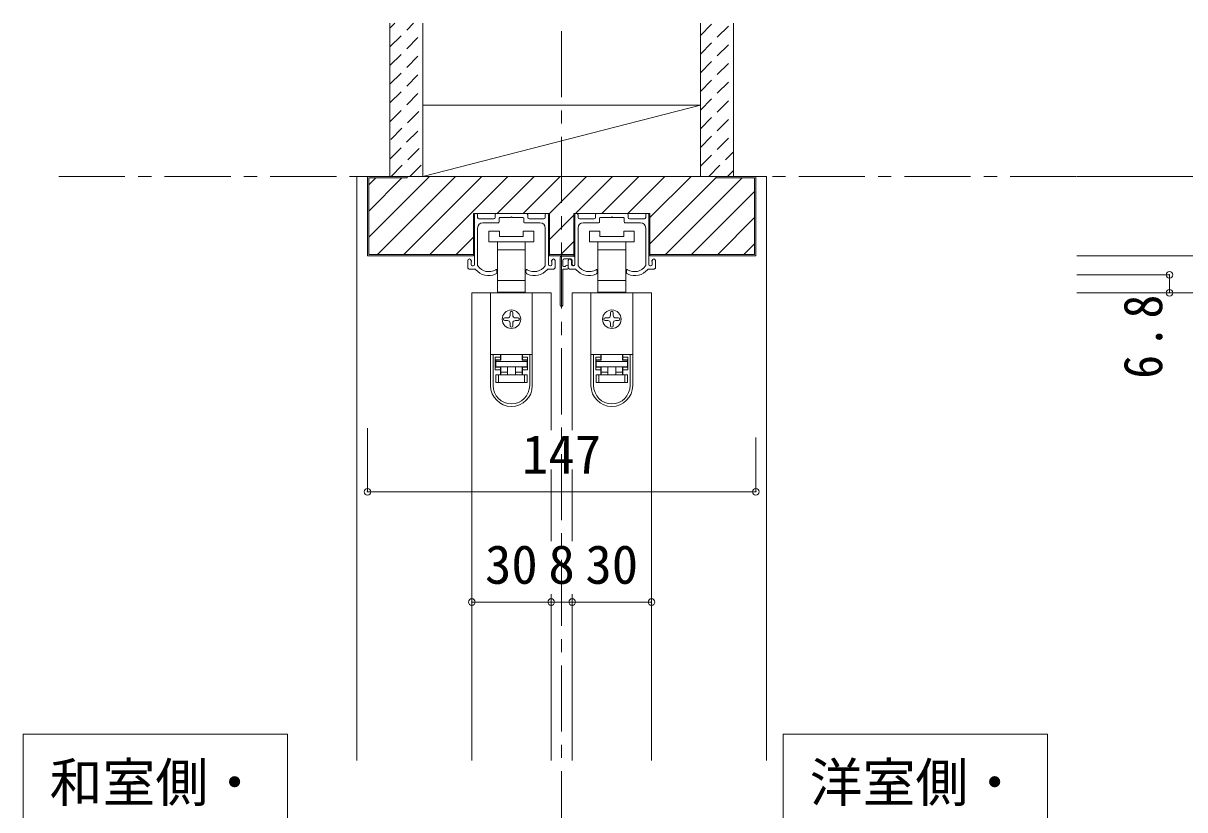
# Model space of a CAD drawing. Units: millimetres at full size, sheet at 1:5; some dimension numbers follow another scale. Extents: x -973 to 977, y -701 to 696.
# Drawn here: x -601 to -161.5, y -332.8 to -35.1 of the extents above; entities that cross this region are included whole.
import ezdxf
from ezdxf.enums import TextEntityAlignment as Align

# ---------------------------------------------------------------- set-up
doc = ezdxf.new("R2010")
doc.units = ezdxf.units.MM
doc.header["$LTSCALE"] = 5
doc.header["$PDMODE"] = 32
doc.header["$PDSIZE"] = 2.5
doc.linetypes.add('CHAIN1', pattern=[8, 5, -1, 1, -1])
doc.linetypes.add('DASHED1', pattern=[1.8, 1.2, -0.6])
for name, color, linetype, lineweight in [('0-1_通り芯', 4, 'CHAIN1', 9), ('0-2_柱', 3, 'Continuous', 9), ('0-3_仕上げ', 2, 'Continuous', 9), ('0-4_枠', 3, 'Continuous', 9), ('0-6_扉', 6, 'Continuous', 9), ('0-7_金物', 7, 'Continuous', 9), ('0-A_文字', 7, 'Continuous', 9), ('0-B_寸法', 7, 'Continuous', 9), ('0-C_ハッチ', 4, 'DASHED1', 9)]:
    doc.layers.add(name, color=color, linetype=linetype, lineweight=lineweight)
doc.styles.add('ＭＳ ゴシック', font='')
doc.styles.get('ＭＳ ゴシック').set_extended_font_data('MS Gothic')

msp = doc.modelspace()

# ---------------------------------------------------------------- linework, layer by layer
at = {"layer": '0-1_通り芯'}
for p, q in [((-397.256, -543.141), (-397.256, -35.141)), ((-587.506, -93.141), (-43.256, -93.141))]:
    msp.add_line(p, q, dxfattribs=at)
at = {"layer": '0-2_柱', "color": 7}
msp.add_line((-449.756, -93.141), (-344.756, -66.141), dxfattribs=at)
at = {"layer": '0-2_柱'}
for p, q in [((-449.756, -66.141), (-344.756, -66.141)), ((-449.756, -93.141), (-344.756, -93.141))]:
    msp.add_line(p, q, dxfattribs=at)
at = {"layer": '0-3_仕上げ'}
for p, q in [((-462.256, -93.141), (-462.256, -35.141)), ((-449.756, -93.141), (-449.756, -35.141)), ((-344.756, -93.141), (-344.756, -35.141)), ((-332.256, -93.141), (-332.256, -35.141))]:
    msp.add_line(p, q, dxfattribs=at)
at = {"layer": '0-4_枠', "color": 4}
for p, q in [((-474.756, -93.141), (-470.756, -93.141)), ((-474.756, -93.141), (-474.756, -314.141)), ((-319.756, -93.141), (-323.756, -93.141)), ((-319.756, -314.141), (-319.756, -93.141))]:
    msp.add_line(p, q, dxfattribs=at)
at = {"layer": '0-4_枠'}
for p, q in [((-470.756, -123.141), (-470.756, -93.141)), ((-323.756, -93.141), (-470.756, -93.141)), ((-470.256, -122.641), (-470.256, -93.641)), ((-455.756, -93.641), (-470.256, -93.641)), ((-455.756, -93.141), (-455.756, -93.641)), ((-338.756, -93.641), (-338.756, -93.141)), ((-338.756, -93.641), (-324.256, -93.641)), ((-324.256, -122.641), (-324.256, -93.641)), ((-323.756, -123.141), (-323.756, -93.141)), ((-430.656, -123.141), (-430.656, -107.141)), ((-401.856, -107.141), (-430.656, -107.141)), ((-401.856, -123.141), (-401.856, -107.141)), ((-392.656, -123.141), (-392.656, -107.141)), ((-363.856, -107.141), (-392.656, -107.141)), ((-363.856, -123.141), (-363.856, -107.141)), ((-470.256, -122.641), (-430.656, -122.641)), ((-392.656, -122.641), (-401.856, -122.641)), ((-324.256, -122.641), (-363.856, -122.641)), ((-430.656, -123.141), (-470.756, -123.141)), ((-392.656, -123.141), (-401.856, -123.141)), ((-323.756, -123.141), (-363.856, -123.141))]:
    msp.add_line(p, q, dxfattribs=at)
at = {"layer": '0-6_扉'}
for p, q in [((-401.256, -137.141), (-431.256, -137.141)), ((-431.256, -137.141), (-431.256, -314.141)), ((-401.256, -137.141), (-401.256, -189.118)), ((-393.256, -137.141), (-393.256, -189.118)), ((-363.256, -137.141), (-393.256, -137.141)), ((-363.256, -137.141), (-363.256, -314.141)), ((-401.256, -204.046), (-401.256, -231.141)), ((-393.256, -204.046), (-393.256, -231.141)), ((-401.256, -251.141), (-401.256, -314.141)), ((-393.256, -251.141), (-393.256, -314.141))]:
    msp.add_line(p, q, dxfattribs=at)
at = {"layer": '0-7_金物'}
for p, q in [((-430.256, -126.442), (-430.256, -107.641)), ((-429.756, -107.141), (-429.556, -107.141)), ((-429.056, -108.641), (-429.056, -107.641)), ((-428.556, -109.141), (-422.906, -109.141)), ((-422.406, -108.641), (-422.406, -107.641)), ((-421.906, -107.141), (-410.606, -107.141)), ((-420.906, -110.341), (-420.906, -108.941)), ((-420.606, -108.641), (-416.556, -108.641)), ((-415.956, -108.641), (-411.906, -108.641)), ((-411.606, -110.341), (-411.606, -108.941)), ((-410.106, -108.641), (-410.106, -107.641)), ((-403.956, -109.141), (-409.606, -109.141)), ((-403.456, -108.641), (-403.456, -107.641)), ((-402.756, -107.141), (-402.956, -107.141)), ((-402.256, -126.442), (-402.256, -107.641)), ((-392.256, -126.442), (-392.256, -107.641)), ((-391.756, -107.141), (-391.556, -107.141)), ((-391.056, -108.641), (-391.056, -107.641)), ((-390.556, -109.141), (-384.906, -109.141)), ((-384.406, -108.641), (-384.406, -107.641)), ((-383.906, -107.141), (-372.606, -107.141)), ((-382.906, -110.341), (-382.906, -108.941)), ((-382.606, -108.641), (-378.556, -108.641)), ((-377.956, -108.641), (-373.906, -108.641)), ((-373.606, -110.341), (-373.606, -108.941)), ((-372.106, -108.641), (-372.106, -107.641)), ((-365.956, -109.141), (-371.606, -109.141)), ((-365.456, -108.641), (-365.456, -107.641)), ((-364.756, -107.141), (-364.956, -107.141)), ((-364.256, -126.442), (-364.256, -107.641)), ((-429.056, -126.765), (-429.056, -112.641)), ((-427.056, -110.641), (-421.206, -110.641)), ((-424.756, -113.841), (-424.756, -117.841)), ((-420.756, -113.841), (-424.756, -113.841)), ((-420.756, -115.841), (-420.756, -113.841)), ((-411.756, -113.841), (-411.756, -115.841)), ((-407.756, -113.841), (-411.756, -113.841)), ((-405.456, -110.641), (-411.306, -110.641)), ((-407.756, -117.841), (-407.756, -113.841)), ((-403.456, -126.765), (-403.456, -112.641)), ((-391.056, -126.765), (-391.056, -112.641)), ((-389.056, -110.641), (-383.206, -110.641)), ((-386.756, -113.841), (-386.756, -117.841)), ((-382.756, -113.841), (-386.756, -113.841)), ((-382.756, -115.841), (-382.756, -113.841)), ((-373.756, -113.841), (-373.756, -115.841)), ((-369.756, -113.841), (-373.756, -113.841)), ((-367.456, -110.641), (-373.306, -110.641)), ((-369.756, -117.841), (-369.756, -113.841)), ((-365.456, -126.765), (-365.456, -112.641)), ((-424.756, -117.841), (-416.256, -117.841)), ((-421.506, -117.841), (-421.506, -120.841)), ((-411.756, -115.841), (-420.756, -115.841)), ((-416.256, -117.841), (-407.756, -117.841)), ((-411.006, -120.841), (-411.006, -117.841)), ((-386.756, -117.841), (-378.256, -117.841)), ((-383.506, -117.841), (-383.506, -120.841)), ((-373.756, -115.841), (-382.756, -115.841)), ((-378.256, -117.841), (-369.756, -117.841)), ((-373.006, -120.841), (-373.006, -117.841)), ((-421.506, -120.841), (-421.506, -132.441)), ((-421.506, -120.841), (-416.256, -120.841)), ((-416.256, -120.841), (-411.006, -120.841)), ((-411.006, -132.441), (-411.006, -120.841)), ((-383.506, -120.841), (-383.506, -132.441)), ((-383.506, -120.841), (-378.256, -120.841)), ((-378.256, -120.841), (-373.006, -120.841)), ((-373.006, -132.441), (-373.006, -120.841)), ((-432.756, -127.642), (-432.756, -124.942)), ((-431.556, -126.442), (-431.556, -125.342)), ((-430.756, -126.942), (-431.056, -126.942)), ((-401.756, -126.942), (-401.456, -126.942)), ((-400.956, -126.442), (-400.956, -125.342)), ((-399.756, -127.642), (-399.756, -124.942)), ((-397.856, -141.842), (-397.856, -123.842)), ((-397.356, -123.342), (-392.756, -123.342)), ((-396.856, -126.842), (-396.856, -124.842)), ((-396.556, -127.142), (-395.756, -127.142)), ((-396.356, -124.342), (-393.756, -124.342)), ((-394.756, -127.842), (-394.756, -124.942)), ((-393.556, -126.442), (-393.556, -125.342)), ((-393.256, -124.842), (-393.256, -125.942)), ((-392.756, -126.942), (-393.056, -126.942)), ((-363.756, -126.942), (-363.456, -126.942)), ((-362.956, -126.442), (-362.956, -125.342)), ((-361.756, -127.642), (-361.756, -124.942)), ((-432.256, -128.142), (-429.957, -128.142)), ((-421.756, -129.225), (-421.756, -128.642)), ((-410.756, -129.225), (-410.756, -128.642)), ((-400.256, -128.142), (-402.555, -128.142)), ((-396.856, -141.842), (-396.856, -128.442)), ((-396.556, -128.142), (-395.056, -128.142)), ((-394.256, -128.142), (-391.957, -128.142)), ((-383.756, -129.225), (-383.756, -128.642)), ((-372.756, -129.225), (-372.756, -128.642)), ((-362.256, -128.142), (-364.555, -128.142)), ((-421.506, -132.441), (-421.506, -136.841)), ((-416.256, -132.441), (-421.506, -132.441)), ((-411.006, -132.441), (-416.256, -132.441)), ((-411.006, -136.841), (-411.006, -132.441)), ((-383.506, -132.441), (-383.506, -136.841)), ((-378.256, -132.441), (-383.506, -132.441)), ((-373.006, -132.441), (-378.256, -132.441)), ((-373.006, -136.841), (-373.006, -132.441)), ((-424.156, -137.141), (-424.156, -160.441)), ((-408.356, -137.141), (-424.156, -137.141)), ((-421.506, -136.841), (-420.256, -136.841)), ((-412.256, -137.141), (-412.256, -136.841)), ((-412.256, -136.841), (-411.006, -136.841)), ((-408.356, -137.141), (-408.356, -160.441)), ((-386.156, -137.141), (-386.156, -160.441)), ((-370.356, -137.141), (-386.156, -137.141)), ((-383.506, -136.841), (-382.256, -136.841)), ((-374.256, -137.141), (-374.256, -136.841)), ((-374.256, -136.841), (-373.006, -136.841)), ((-370.356, -137.141), (-370.356, -160.441)), ((-416.756, -144.641), (-416.756, -145.641)), ((-415.756, -145.641), (-415.756, -144.641)), ((-378.756, -144.641), (-378.756, -145.641)), ((-377.756, -145.641), (-377.756, -144.641)), ((-417.756, -146.641), (-418.756, -146.641)), ((-418.756, -147.641), (-417.756, -147.641)), ((-416.756, -148.641), (-416.756, -149.641)), ((-415.756, -149.641), (-415.756, -148.641)), ((-413.756, -146.641), (-414.756, -146.641)), ((-414.756, -147.641), (-413.756, -147.641)), ((-379.756, -146.641), (-380.756, -146.641)), ((-380.756, -147.641), (-379.756, -147.641)), ((-378.756, -148.641), (-378.756, -149.641)), ((-377.756, -149.641), (-377.756, -148.641)), ((-375.756, -146.641), (-376.756, -146.641)), ((-376.756, -147.641), (-375.756, -147.641)), ((-424.156, -160.441), (-424.156, -160.541)), ((-408.356, -160.441), (-424.156, -160.441)), ((-424.156, -160.541), (-424.156, -172.241)), ((-423.156, -160.541), (-424.156, -160.541)), ((-423.156, -172.241), (-423.156, -160.541)), ((-420.456, -160.541), (-423.156, -160.541)), ((-422.356, -161.541), (-420.456, -161.541)), ((-422.356, -161.541), (-422.356, -166.241)), ((-420.456, -162.541), (-422.356, -162.541)), ((-421.156, -160.541), (-421.156, -160.441)), ((-420.456, -160.541), (-420.456, -161.541)), ((-420.456, -161.541), (-420.456, -162.541)), ((-420.256, -162.641), (-420.256, -160.441)), ((-412.256, -160.441), (-412.256, -162.641)), ((-412.056, -161.541), (-412.056, -160.541)), ((-409.356, -160.541), (-412.056, -160.541)), ((-412.056, -161.541), (-410.156, -161.541)), ((-411.356, -160.441), (-411.356, -160.541)), ((-410.156, -166.241), (-410.156, -161.541)), ((-408.356, -160.441), (-408.356, -160.541)), ((-408.356, -172.241), (-408.356, -160.541)), ((-386.156, -160.441), (-386.156, -160.541)), ((-370.356, -160.441), (-386.156, -160.441)), ((-386.156, -160.541), (-386.156, -172.241)), ((-385.156, -160.541), (-386.156, -160.541)), ((-385.156, -172.241), (-385.156, -160.541)), ((-382.456, -160.541), (-385.156, -160.541)), ((-384.356, -161.541), (-382.456, -161.541)), ((-384.356, -161.541), (-384.356, -166.241)), ((-382.456, -162.541), (-384.356, -162.541)), ((-383.156, -160.541), (-383.156, -160.441)), ((-382.456, -160.541), (-382.456, -161.541)), ((-382.456, -161.541), (-382.456, -162.541)), ((-382.256, -162.641), (-382.256, -160.441)), ((-374.256, -160.441), (-374.256, -162.641)), ((-374.056, -161.541), (-374.056, -160.541)), ((-371.356, -160.541), (-374.056, -160.541)), ((-374.056, -161.541), (-372.156, -161.541)), ((-373.356, -160.441), (-373.356, -160.541)), ((-372.156, -166.241), (-372.156, -161.541)), ((-370.356, -160.441), (-370.356, -160.541)), ((-370.356, -172.241), (-370.356, -160.541)), ((-420.456, -166.241), (-422.356, -166.241)), ((-420.256, -162.641), (-422.156, -162.641)), ((-422.156, -162.641), (-422.156, -163.141)), ((-420.456, -166.241), (-420.456, -168.141)), ((-420.256, -167.141), (-420.256, -165.141)), ((-417.756, -165.141), (-417.756, -168.141)), ((-414.756, -165.141), (-414.756, -168.141)), ((-410.356, -162.641), (-412.256, -162.641)), ((-412.256, -165.141), (-412.256, -167.141)), ((-412.056, -165.241), (-410.156, -165.241)), ((-412.056, -166.241), (-412.056, -165.241)), ((-412.056, -168.141), (-412.056, -166.241)), ((-410.156, -166.241), (-412.056, -166.241)), ((-410.356, -163.141), (-410.356, -162.641)), ((-382.456, -166.241), (-384.356, -166.241)), ((-382.256, -162.641), (-384.156, -162.641)), ((-384.156, -162.641), (-384.156, -163.141)), ((-382.456, -166.241), (-382.456, -168.141)), ((-382.256, -167.141), (-382.256, -165.141)), ((-379.756, -165.141), (-379.756, -168.141)), ((-376.756, -165.141), (-376.756, -168.141)), ((-372.356, -162.641), (-374.256, -162.641)), ((-374.256, -165.141), (-374.256, -167.141)), ((-374.056, -165.241), (-372.156, -165.241)), ((-374.056, -166.241), (-374.056, -165.241)), ((-374.056, -168.141), (-374.056, -166.241)), ((-372.156, -166.241), (-374.056, -166.241)), ((-372.356, -163.141), (-372.356, -162.641)), ((-422.156, -171.141), (-422.156, -168.141)), ((-422.156, -168.141), (-421.156, -168.141)), ((-421.156, -171.141), (-422.156, -171.141)), ((-421.156, -168.141), (-421.156, -171.141)), ((-421.156, -168.141), (-411.356, -168.141)), ((-411.356, -171.141), (-421.156, -171.141)), ((-420.256, -167.141), (-417.756, -167.141)), ((-420.256, -168.141), (-420.256, -167.141)), ((-411.356, -171.141), (-411.356, -168.141)), ((-411.356, -168.141), (-410.356, -168.141)), ((-410.356, -171.141), (-411.356, -171.141)), ((-410.356, -168.141), (-410.356, -171.141)), ((-384.156, -171.141), (-384.156, -168.141)), ((-384.156, -168.141), (-383.156, -168.141)), ((-383.156, -171.141), (-384.156, -171.141)), ((-383.156, -168.141), (-383.156, -171.141)), ((-383.156, -168.141), (-373.356, -168.141)), ((-373.356, -171.141), (-383.156, -171.141)), ((-382.256, -167.141), (-379.756, -167.141)), ((-382.256, -168.141), (-382.256, -167.141)), ((-373.356, -171.141), (-373.356, -168.141)), ((-373.356, -168.141), (-372.356, -168.141)), ((-372.356, -171.141), (-373.356, -171.141)), ((-372.356, -168.141), (-372.356, -171.141))]:
    msp.add_line(p, q, dxfattribs=at)
for points in [[(-415.956, -108.641), (-416.256, -108.341), (-416.556, -108.641)], [(-377.956, -108.641), (-378.256, -108.341), (-378.556, -108.641)], [(-412.256, -136.841), (-420.256, -136.841), (-420.256, -137.141)], [(-374.256, -136.841), (-382.256, -136.841), (-382.256, -137.141)], [(-410.156, -162.541), (-412.056, -162.541), (-412.056, -161.541)], [(-408.356, -160.541), (-409.356, -160.541), (-409.356, -172.241)], [(-372.156, -162.541), (-374.056, -162.541), (-374.056, -161.541)], [(-370.356, -160.541), (-371.356, -160.541), (-371.356, -172.241)], [(-422.356, -165.241), (-420.456, -165.241), (-420.456, -166.241)], [(-384.356, -165.241), (-382.456, -165.241), (-382.456, -166.241)], [(-414.756, -167.141), (-412.256, -167.141), (-412.256, -168.141)], [(-376.756, -167.141), (-374.256, -167.141), (-374.256, -168.141)]]:
    msp.add_lwpolyline(points, dxfattribs=at)
for points in [[(-410.356, -165.141), (-422.156, -165.141), (-422.156, -163.141), (-410.356, -163.141)], [(-372.356, -165.141), (-384.156, -165.141), (-384.156, -163.141), (-372.356, -163.141)]]:
    msp.add_lwpolyline(points, close=True, dxfattribs=at)
for centre in [(-416.256, -147.141), (-378.256, -147.141)]:
    msp.add_circle(centre, 3.5, dxfattribs=at)
for centre, radius, start, end in [((-429.756, -107.641), 0.5, 90, 180), ((-429.556, -107.641), 0.5, 0, 90), ((-428.556, -108.641), 0.5, 180, 270), ((-422.906, -108.641), 0.5, 270, 0), ((-421.906, -107.641), 0.5, 90, 180), ((-420.606, -108.941), 0.3, 90, 180), ((-411.906, -108.941), 0.3, 0, 90), ((-410.606, -107.641), 0.5, 0, 90), ((-409.606, -108.641), 0.5, 180, 270), ((-403.956, -108.641), 0.5, 270, 0), ((-402.956, -107.641), 0.5, 90, 180), ((-402.756, -107.641), 0.5, 0, 90), ((-391.756, -107.641), 0.5, 90, 180), ((-391.556, -107.641), 0.5, 0, 90), ((-390.556, -108.641), 0.5, 180, 270), ((-384.906, -108.641), 0.5, 270, 0), ((-383.906, -107.641), 0.5, 90, 180), ((-382.606, -108.941), 0.3, 90, 180), ((-373.906, -108.941), 0.3, 0, 90), ((-372.606, -107.641), 0.5, 0, 90), ((-371.606, -108.641), 0.5, 180, 270), ((-365.956, -108.641), 0.5, 270, 0), ((-364.956, -107.641), 0.5, 90, 180), ((-364.756, -107.641), 0.5, 0, 90), ((-427.056, -112.641), 2, 90, 180), ((-421.206, -110.341), 0.3, 270, 0), ((-411.306, -110.341), 0.3, 180, 270), ((-405.456, -112.641), 2, 0, 90), ((-389.056, -112.641), 2, 90, 180), ((-383.206, -110.341), 0.3, 270, 0), ((-373.306, -110.341), 0.3, 180, 270), ((-367.456, -112.641), 2, 0, 90), ((-432.156, -124.942), 0.6, 0, 180), ((-431.556, -125.142), 0.2, 270, 90), ((-431.056, -126.442), 0.5, 180, 270), ((-430.756, -126.442), 0.5, 270, 0), ((-428.756, -126.765), 0.3, 180, 213.92311), ((-424.856, -124.142), 5, 213.92311, 301.89079), ((-407.656, -124.142), 5, 238.10921, 326.07689), ((-403.756, -126.765), 0.3, 326.07689, 0), ((-401.756, -126.442), 0.5, 180, 270), ((-401.456, -126.442), 0.5, 270, 0), ((-400.956, -125.142), 0.2, 90, 270), ((-400.356, -124.942), 0.6, 0, 180), ((-397.356, -123.842), 0.5, 90, 180), ((-396.356, -124.842), 0.5, 90, 180), ((-396.556, -126.842), 0.3, 180, 270), ((-395.256, -127.142), 0.5, 0, 180), ((-394.156, -124.942), 0.6, 0, 180), ((-393.756, -124.842), 0.5, 0, 90), ((-393.556, -125.142), 0.2, 270, 90), ((-393.056, -126.442), 0.5, 180, 270), ((-393.256, -126.142), 0.2, 90, 270), ((-392.756, -126.342), 0.5, 180, 0), ((-392.756, -123.842), 0.5, 0, 90), ((-392.756, -126.442), 0.5, 270, 0), ((-390.756, -126.765), 0.3, 180, 213.92311), ((-386.856, -124.142), 5, 213.92311, 301.89079), ((-369.656, -124.142), 5, 238.10921, 326.07689), ((-365.756, -126.765), 0.3, 326.07689, 0), ((-363.756, -126.442), 0.5, 180, 270), ((-363.456, -126.442), 0.5, 270, 0), ((-362.956, -125.142), 0.2, 90, 270), ((-362.356, -124.942), 0.6, 0, 180), ((-432.256, -127.642), 0.5, 180, 270.00019), ((-428.256, -127.089), 2, 211.73927, 220.92587), ((-424.856, -124.142), 6.5, 220.92587, 292.44644), ((-422.756, -129.225), 1, 292.44644, 0), ((-422.056, -128.642), 0.3, 0, 121.89079), ((-410.456, -128.642), 0.3, 58.10921, 180), ((-409.756, -129.225), 1, 180, 247.55356), ((-407.656, -124.142), 6.5, 247.55356, 319.07413), ((-404.256, -127.089), 2, 319.07413, 328.26073), ((-400.256, -127.642), 0.5, 269.99981, 0), ((-396.556, -128.442), 0.3, 90, 180), ((-395.056, -127.842), 0.3, 270, 0), ((-394.256, -127.642), 0.5, 180, 270.00019), ((-390.256, -127.089), 2, 211.73927, 220.92587), ((-386.856, -124.142), 6.5, 220.92587, 292.44644), ((-384.756, -129.225), 1, 292.44644, 0), ((-384.056, -128.642), 0.3, 0, 121.89079), ((-372.456, -128.642), 0.3, 58.10921, 180), ((-371.756, -129.225), 1, 180, 247.55356), ((-369.656, -124.142), 6.5, 247.55356, 319.07413), ((-366.256, -127.089), 2, 319.07413, 328.26073), ((-362.256, -127.642), 0.5, 269.99981, 0), ((-416.256, -144.641), 0.5, 90, 180), ((-416.256, -144.641), 0.5, 0, 90), ((-397.356, -141.842), 0.5, 180, 0), ((-378.256, -144.641), 0.5, 90, 180), ((-378.256, -144.641), 0.5, 0, 90), ((-418.756, -147.141), 0.5, 90, 180), ((-418.756, -147.141), 0.5, 180, 270), ((-417.756, -145.641), 1, 270, 0), ((-417.756, -148.641), 1, 0, 90), ((-414.756, -145.641), 1, 180, 270), ((-414.756, -148.641), 1, 90, 180), ((-413.756, -147.141), 0.5, 0, 90), ((-413.756, -147.141), 0.5, 270, 0), ((-380.756, -147.141), 0.5, 90, 180), ((-380.756, -147.141), 0.5, 180, 270), ((-379.756, -145.641), 1, 270, 0), ((-379.756, -148.641), 1, 0, 90), ((-376.756, -145.641), 1, 180, 270), ((-376.756, -148.641), 1, 90, 180), ((-375.756, -147.141), 0.5, 0, 90), ((-375.756, -147.141), 0.5, 270, 0), ((-416.256, -149.641), 0.5, 180, 270), ((-416.256, -149.641), 0.5, 270, 0), ((-378.256, -149.641), 0.5, 180, 270), ((-378.256, -149.641), 0.5, 270, 0), ((-416.256, -172.241), 7.9, 180, 0), ((-416.256, -172.241), 6.9, 180, 0), ((-378.256, -172.241), 7.9, 180, 0), ((-378.256, -172.241), 6.9, 180, 0)]:
    msp.add_arc(centre, radius, start, end, dxfattribs=at)
at = {"layer": '0-A_文字'}
for p, q in [((-601.006, -344.141), (-601.006, -304.141)), ((-601.006, -304.141), (-501.006, -304.141)), ((-501.006, -304.141), (-501.006, -344.141)), ((-313.381, -304.141), (-213.381, -304.141)), ((-213.381, -304.141), (-213.381, -344.141))]:
    msp.add_line(p, q, dxfattribs=at)
msp.add_lwpolyline([(-213.381, -344.141), (-313.381, -344.141), (-313.381, -304.141)], dxfattribs=at)
at = {"layer": '0-B_寸法', "color": 4}
for p, q in [((-62.256, -93.141), (-202.256, -93.141)), ((-97.256, -123.141), (-202.256, -123.141)), ((-167.256, -130.341), (-202.256, -130.341)), ((-167.256, -130.341), (-167.256, -137.141)), ((-132.256, -137.141), (-202.256, -137.141)), ((-470.756, -212.446), (-470.756, -188.387)), ((-323.756, -212.446), (-323.756, -191.887)), ((-470.756, -212.446), (-323.756, -212.446)), ((-431.256, -254.141), (-363.256, -254.141))]:
    msp.add_line(p, q, dxfattribs=at)
at = {"layer": '0-B_寸法'}
for p in [(-167.256, -130.341), (-167.256, -137.141), (-470.756, -212.446), (-323.756, -212.446), (-431.256, -254.141), (-401.256, -254.141), (-393.256, -254.141), (-363.256, -254.141)]:
    msp.add_point(p, dxfattribs=at)
at = {"layer": '0-C_ハッチ'}
for p, q in [((-462.256, -44.108), (-453.289, -35.141)), ((-462.256, -37.037), (-460.36, -35.141)), ((-344.756, -46.816), (-333.081, -35.141)), ((-344.756, -39.745), (-340.152, -35.141)), ((-462.256, -51.179), (-449.756, -38.679)), ((-344.756, -53.887), (-332.256, -41.387)), ((-462.256, -58.25), (-449.756, -45.75)), ((-344.756, -60.958), (-332.256, -48.458)), ((-462.256, -65.321), (-449.756, -52.821)), ((-344.756, -68.029), (-332.256, -55.529)), ((-462.256, -72.392), (-449.756, -59.892)), ((-344.756, -75.1), (-332.256, -62.6)), ((-461.934, -79.141), (-449.756, -66.963)), ((-344.756, -82.171), (-332.256, -69.671)), ((-462.284, -86.562), (-449.756, -74.034)), ((-344.756, -89.242), (-332.256, -76.742)), ((-461.792, -93.141), (-449.756, -81.105)), ((-341.584, -93.141), (-332.256, -83.813)), ((-454.721, -93.141), (-449.756, -88.176)), ((-334.513, -93.141), (-332.256, -90.884))]:
    msp.add_line(p, q, dxfattribs=at)
at = {"layer": '0-C_ハッチ', "linetype": 'Continuous'}
for p, q in [((-470.256, -116.114), (-447.283, -93.141)), ((-470.256, -96.315), (-467.582, -93.641)), ((-470.256, -106.214), (-457.683, -93.641)), ((-466.884, -122.641), (-437.384, -93.141)), ((-456.984, -122.641), (-427.484, -93.141)), ((-447.085, -122.641), (-417.585, -93.141)), ((-421.685, -107.141), (-407.685, -93.141)), ((-411.786, -107.141), (-397.786, -93.141)), ((-401.886, -107.141), (-387.886, -93.141)), ((-391.987, -107.141), (-377.987, -93.141)), ((-382.087, -107.141), (-368.087, -93.141)), ((-372.188, -107.141), (-358.188, -93.141)), ((-363.856, -108.709), (-348.288, -93.141)), ((-363.856, -118.608), (-338.756, -93.508)), ((-328.99, -93.641), (-357.99, -122.641)), ((-348.09, -122.641), (-324.256, -98.807)), ((-401.856, -117.01), (-392.656, -107.81)), ((-338.191, -122.641), (-324.256, -108.707)), ((-430.656, -116.112), (-437.185, -122.641)), ((-397.587, -122.641), (-392.656, -117.71)), ((-328.291, -122.641), (-324.256, -118.606))]:
    msp.add_line(p, q, dxfattribs=at)

# ---------------------------------------------------------------- texts
at = {"layer": '0-A_文字', "style": 'ＭＳ ゴシック'}
for s, p in [('和室側・', (-591.006, -334.141)), ('洋室側・', (-303.381, -334.141))]:
    msp.add_text(s, height=14.66, dxfattribs=at).set_placement(p, align=Align.BOTTOM_LEFT)
at = {"layer": '0-B_寸法', "style": 'ＭＳ ゴシック'}
for s, p in [('147', (-412.256, -209.946)), ('30', (-426.256, -251.641)), ('8', (-402.256, -251.641)), ('30', (-388.256, -251.641))]:
    msp.add_text(s, height=14.66, dxfattribs=at).set_placement(p, align=Align.BOTTOM_LEFT)
at = {"layer": '0-B_寸法', "insert": (-169.756, -169.641), "char_height": 14.66, "attachment_point": 7, "rotation": 90, "style": 'ＭＳ ゴシック'}
msp.add_mtext('\\T1.27;\\W0.9;6.8', dxfattribs=at)

doc.saveas('drawing.dxf')
